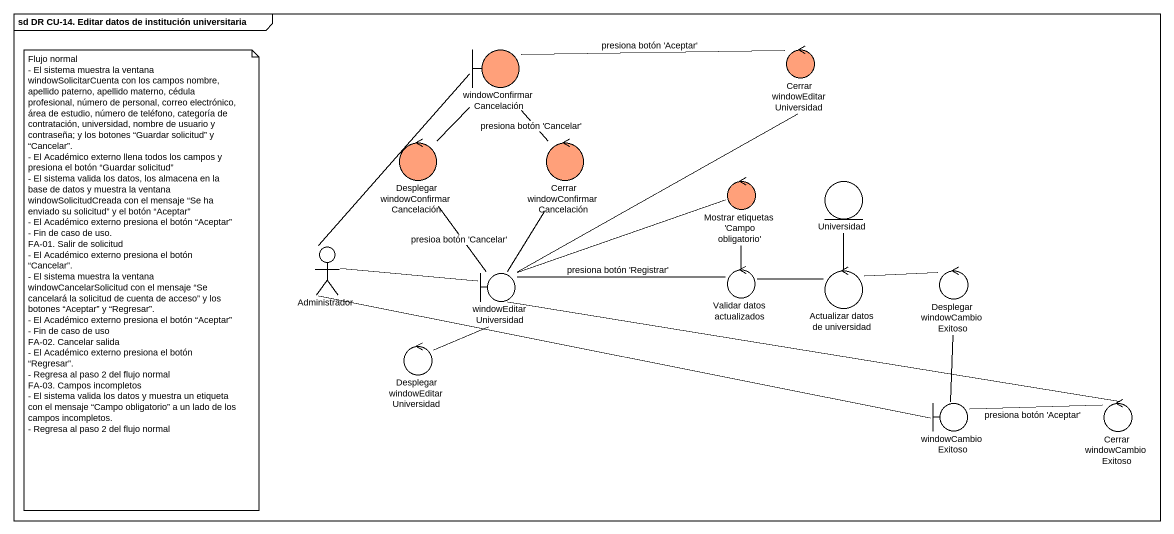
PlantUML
@startuml
mainframe sd DR CU-14. Editar datos de institución universitaria
boundary windowConfirmarCancelación #FFA07A
control "Cerrar windowEditarUniversidad" as Cerrar_windowEditarUniversid #FFA07A
control "Desplegar windowConfirmarCancelación" as Desplegar #FFA07A
control "Cerrar windowConfirmarCancelación" as Cerrar_windowConfirmarCancel #FFA07A
control "Mostrar etiquetas 'Campo obligatorio'" as Mostrar_etiquetas_Campo #FFA07A
entity Universidad
actor Administrador
boundary windowEditarUniversidad
control "Validar datos actualizados" as Validar_datos_actualizados
control "Actualizar datos de universidad" as Actualizar_datos_de
control "Desplegar windowCambioExitoso" as Desplegar_2
control "Desplegar windowEditarUniversidad" as Desplegar_3
boundary windowCambioExitoso
control "Cerrar windowCambioExitoso" as Cerrar_windowCambioExitoso
windowConfirmarCancelación -right- Cerrar_windowEditarUniversid : presiona botón 'Aceptar'
windowConfirmarCancelación -- Cerrar_windowConfirmarCancel : presiona botón 'Cancelar'
Cerrar_windowEditarUniversid -- windowEditarUniversidad
Desplegar -up- windowConfirmarCancelación
Cerrar_windowConfirmarCancel -- windowEditarUniversidad
Administrador -up- windowConfirmarCancelación
Administrador -right- windowEditarUniversidad
Administrador -right- windowCambioExitoso
windowEditarUniversidad -up- Desplegar : presioa botón 'Cancelar'
windowEditarUniversidad -right- Mostrar_etiquetas_Campo
windowEditarUniversidad -right- Validar_datos_actualizados : presiona botón 'Registrar'
Validar_datos_actualizados -up- Mostrar_etiquetas_Campo
Validar_datos_actualizados -right- Actualizar_datos_de
Actualizar_datos_de -up- Universidad
Actualizar_datos_de -right- Desplegar_2
Desplegar_2 -- windowCambioExitoso
Desplegar_3 -up- windowEditarUniversidad
windowCambioExitoso -right- Cerrar_windowCambioExitoso : presiona botón 'Aceptar'
Cerrar_windowCambioExitoso -left- windowEditarUniversidad
note as N1
  Flujo normal
  - El sistema muestra la ventana windowSolicitarCuenta con los campos nombre, apellido paterno, apellido materno, cédula profesional, número de personal, correo electrónico, área de estudio, número de teléfono, categoría de contratación, universidad, nombre de usuario y contraseña; y los botones “Guardar solicitud” y “Cancelar”.
  - El Académico externo llena todos los campos y presiona el botón “Guardar solicitud”
  - El sistema valida los datos, los almacena en la base de datos y muestra la ventana windowSolicitudCreada con el mensaje “Se ha enviado su solicitud” y el botón “Aceptar”
  - El Académico externo presiona el botón “Aceptar”
  - Fin de caso de uso.
  FA-01. Salir de solicitud
  - El Académico externo presiona el botón “Cancelar”.
  - El sistema muestra la ventana windowCancelarSolicitud con el mensaje “Se cancelará la solicitud de cuenta de acceso” y los botones “Aceptar” y “Regresar”.
  - El Académico externo presiona el botón “Aceptar”
  - Fin de caso de uso
  FA-02. Cancelar salida
  - El Académico externo presiona el botón “Regresar”.
  - Regresa al paso 2 del flujo normal
  FA-03. Campos incompletos
  - El sistema valida los datos y muestra un etiqueta con el mensaje “Campo obligatorio” a un lado de los campos incompletos.
  - Regresa al paso 2 del flujo normal
end note
@enduml
